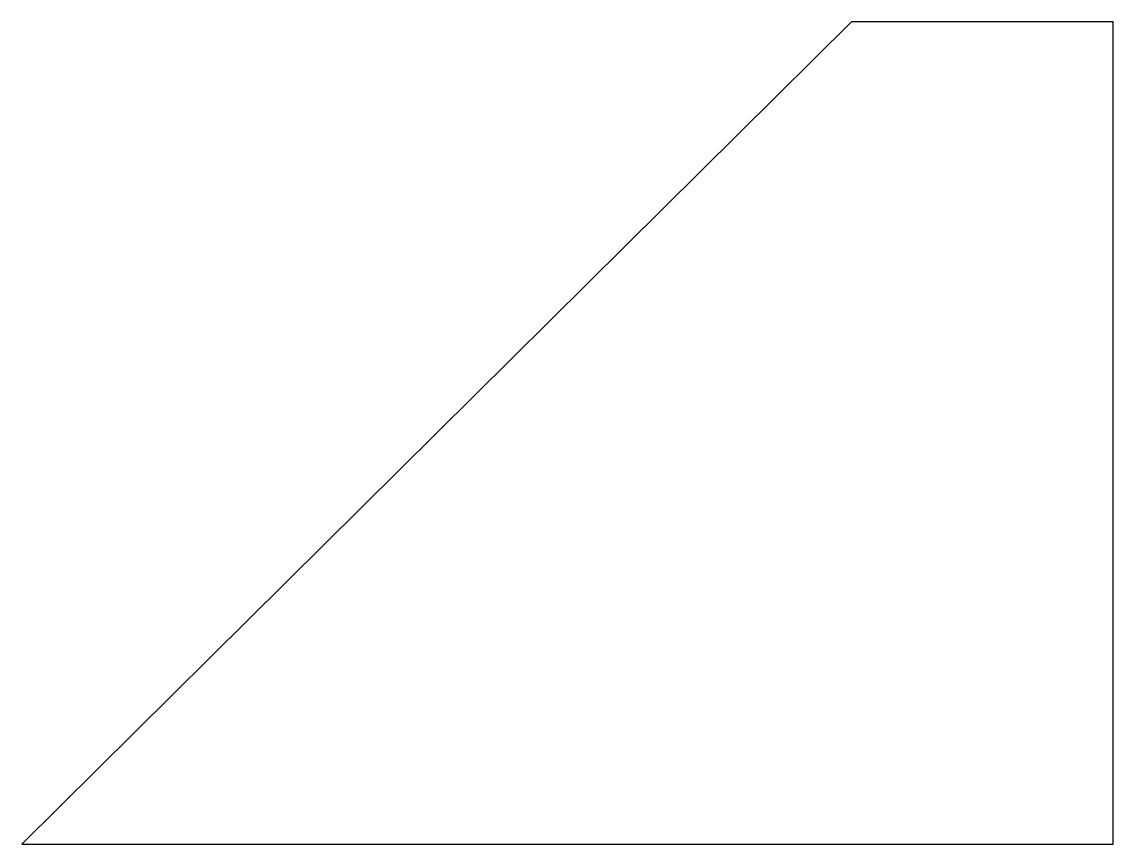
# Model space of a CAD drawing. Header units: millimetres. Extents: x -296 to 296, y 0 to 446.
import ezdxf

# ---------------------------------------------------------------- set-up
doc = ezdxf.new("R2010")
doc.units = ezdxf.units.MM

msp = doc.modelspace()

# ---------------------------------------------------------------- linework, layer by layer
at = {"layer": 'OuterContour'}
msp.add_lwpolyline([(-296, 0), (296, 0), (296, 446), (154, 446)], close=True, dxfattribs=at)

doc.saveas('drawing.dxf')
